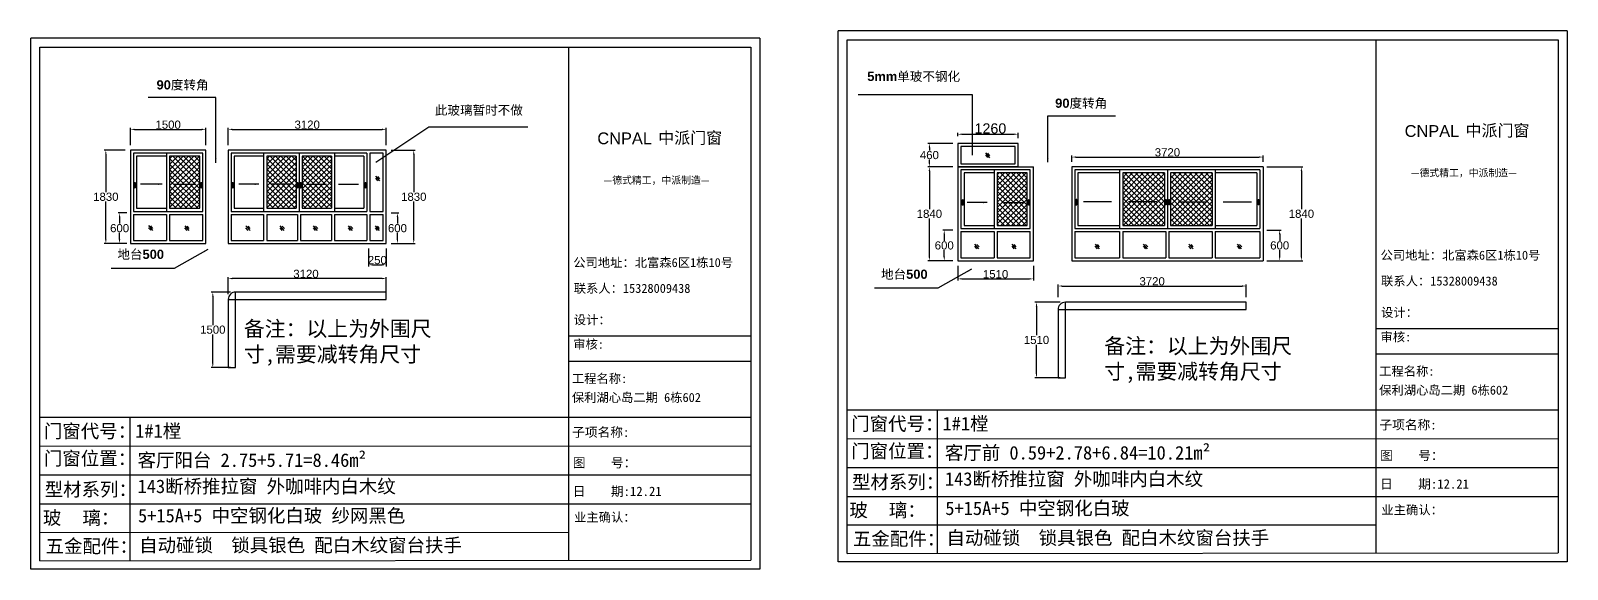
# Model space of a CAD drawing. Header units: inches. Extents: x -138455 to 599497, y -747149 to 13167.
# Drawn here: x 185645 to 215784, y -625664 to -615115 of the extents above; entities that cross this region are included whole.
import ezdxf

# ---------------------------------------------------------------- set-up
doc = ezdxf.new("R2010")
doc.units = ezdxf.units.IN
doc.header["$MEASUREMENT"] = 0
doc.header["$PDMODE"] = 35
doc.header["$PDSIZE"] = -3
doc.layers.add('0 @ 1', color=7, linetype='Continuous')
doc.styles.add('Annotative', font='arialbd.ttf')
doc.styles.add('MtXpl_', font='')
doc.styles.get("Standard").update_dxf_attribs({"font": 'arial.ttf'})
doc.styles.get('MtXpl_').set_extended_font_data('SimSun')
doc.dimstyles.get("Standard").update_dxf_attribs({"dimtxt": 80, "dimasz": 70, "dimexe": 40, "dimexo": 80, "dimgap": 0, "dimtad": 1, "dimtih": 1, "dimtoh": 1, "dimdec": 0, "dimzin": 0, "dimdsep": 46, "dimtxsty": 'Standard', "dimcen": 0.09, "dimadec": 0, "dimazin": 0, "dimtfac": 1, "dimtdec": 0, "dimtofl": 0, "dimtmove": 0, "dimatfit": 3, "dimfxl": 0, "dimtolj": 1, "dimtzin": 0, "dimarcsym": 0})

# ---------------------------------------------------------------- blocks, each defined once
blk = doc.blocks.new('*D2533')
at = {"color": 0, "lineweight": -2, "transparency": 16777216}
for p, q in [((187600, -617353), (187600, -617016)), ((187680, -617046), (189000, -617046)), ((189080, -617353), (189080, -617016))]:
    blk.add_line(p, q, dxfattribs=at)
at = {"color": 0, "transparency": 16777216}
for points in [[(187680, -617033), (187680, -617060), (187600, -617046)], [(189000, -617033), (189000, -617060), (189080, -617046)]]:
    blk.add_solid(points, dxfattribs=at)
at = {"layer": 'Defpoints', "color": 0, "transparency": 16777216}
for p in [(189080, -617046), (187600, -617453), (189080, -617453)]:
    blk.add_point(p, dxfattribs=at)
at = {"color": 0, "transparency": 16777216, "insert": (188340, -616955), "char_height": 160, "attachment_point": 5}
blk.add_mtext('\\A1;1500', dxfattribs=at)
blk = doc.blocks.new('*D2534')
at = {"color": 0, "lineweight": -2, "transparency": 16777216}
for p, q in [((187500, -617453), (187088, -617453)), ((187118, -617533), (187118, -618277)), ((187118, -619203), (187118, -618460)), ((187500, -619283), (187088, -619283))]:
    blk.add_line(p, q, dxfattribs=at)
at = {"color": 0, "transparency": 16777216}
for points in [[(187105, -617533), (187132, -617533), (187118, -617453)], [(187105, -619203), (187132, -619203), (187118, -619283)]]:
    blk.add_solid(points, dxfattribs=at)
at = {"layer": 'Defpoints', "color": 0, "transparency": 16777216}
for p in [(187600, -617453), (187118, -619283), (187600, -619283)]:
    blk.add_point(p, dxfattribs=at)
at = {"color": 0, "transparency": 16777216, "insert": (187118, -618368), "char_height": 160, "attachment_point": 5}
blk.add_mtext('\\A1;1830', dxfattribs=at)
blk = doc.blocks.new('123as')
at = {"color": 0}
for p, q in [((90189, 51387), (90252, 51462)), ((90194, 51330), (90312, 51470)), ((90251, 51335), (90314, 51410))]:
    blk.add_line(p, q, dxfattribs=at)
blk = doc.blocks.new('*D2535')
at = {"color": 0, "lineweight": -2, "transparency": 16777216}
for p, q in [((189518, -617353), (189518, -617016)), ((189598, -617046), (192538, -617046)), ((192618, -617353), (192618, -617016))]:
    blk.add_line(p, q, dxfattribs=at)
at = {"color": 0, "transparency": 16777216}
for points in [[(189598, -617033), (189598, -617060), (189518, -617046)], [(192538, -617033), (192538, -617060), (192618, -617046)]]:
    blk.add_solid(points, dxfattribs=at)
at = {"layer": 'Defpoints', "color": 0, "transparency": 16777216}
for p in [(192618, -617046), (189518, -617453), (192618, -617453)]:
    blk.add_point(p, dxfattribs=at)
at = {"color": 0, "transparency": 16777216, "insert": (191068, -616955), "char_height": 160, "attachment_point": 5}
blk.add_mtext('\\A1;3120', dxfattribs=at)
blk = doc.blocks.new('*D2536')
at = {"color": 0, "lineweight": -2, "transparency": 16777216}
for p, q in [((192718, -617453), (193188, -617453)), ((193158, -617533), (193158, -618277)), ((193158, -619203), (193158, -618460)), ((192718, -619283), (193188, -619283))]:
    blk.add_line(p, q, dxfattribs=at)
at = {"color": 0, "transparency": 16777216}
for points in [[(193145, -617533), (193171, -617533), (193158, -617453)], [(193145, -619203), (193171, -619203), (193158, -619283)]]:
    blk.add_solid(points, dxfattribs=at)
at = {"layer": 'Defpoints', "color": 0, "transparency": 16777216}
for p in [(192618, -617453), (192618, -619283), (193158, -619283)]:
    blk.add_point(p, dxfattribs=at)
at = {"color": 0, "transparency": 16777216, "insert": (193158, -618368), "char_height": 160, "attachment_point": 5}
blk.add_mtext('\\A1;1830', dxfattribs=at)
blk = doc.blocks.new('*D2537')
at = {"color": 0, "lineweight": -2, "transparency": 16777216}
for p, q in [((192268, -619383), (192268, -619730)), ((192618, -619383), (192618, -619730)), ((192348, -619700), (192538, -619700))]:
    blk.add_line(p, q, dxfattribs=at)
at = {"color": 0, "transparency": 16777216}
for points in [[(192348, -619686), (192348, -619713), (192268, -619700)], [(192538, -619686), (192538, -619713), (192618, -619700)]]:
    blk.add_solid(points, dxfattribs=at)
at = {"layer": 'Defpoints', "color": 0, "transparency": 16777216}
for p in [(192268, -619283), (192618, -619283), (192618, -619700)]:
    blk.add_point(p, dxfattribs=at)
at = {"color": 0, "transparency": 16777216, "insert": (192443, -619608), "char_height": 160, "attachment_point": 5}
blk.add_mtext('\\A1;250', dxfattribs=at)
blk = doc.blocks.new('*D2538')
at = {"color": 0, "lineweight": -2, "transparency": 16777216}
for p, q in [((192718, -618683), (192868, -618683)), ((192838, -618763), (192838, -618892)), ((192718, -619283), (192868, -619283)), ((192838, -619203), (192838, -619075))]:
    blk.add_line(p, q, dxfattribs=at)
at = {"color": 0, "transparency": 16777216}
for points in [[(192824, -618763), (192851, -618763), (192838, -618683)], [(192824, -619203), (192851, -619203), (192838, -619283)]]:
    blk.add_solid(points, dxfattribs=at)
at = {"layer": 'Defpoints', "color": 0, "transparency": 16777216}
for p in [(192618, -618683), (192618, -619283), (192838, -619283)]:
    blk.add_point(p, dxfattribs=at)
at = {"color": 0, "transparency": 16777216, "insert": (192838, -618983), "char_height": 160, "attachment_point": 5}
blk.add_mtext('\\A1;600', dxfattribs=at)
blk = doc.blocks.new('*D2539')
at = {"color": 0, "lineweight": -2, "transparency": 16777216}
for p, q in [((187529, -618683), (187358, -618683)), ((187388, -618763), (187388, -618892)), ((187529, -619283), (187358, -619283)), ((187388, -619203), (187388, -619075))]:
    blk.add_line(p, q, dxfattribs=at)
at = {"color": 0, "transparency": 16777216}
for points in [[(187375, -618763), (187401, -618763), (187388, -618683)], [(187375, -619203), (187401, -619203), (187388, -619283)]]:
    blk.add_solid(points, dxfattribs=at)
at = {"layer": 'Defpoints', "color": 0, "transparency": 16777216}
for p in [(187629, -618683), (187388, -619283), (187629, -619283)]:
    blk.add_point(p, dxfattribs=at)
at = {"color": 0, "transparency": 16777216, "insert": (187388, -618983), "char_height": 160, "attachment_point": 5}
blk.add_mtext('\\A1;600', dxfattribs=at)
blk = doc.blocks.new('*D2540')
at = {"color": 0, "lineweight": -2, "transparency": 16777216}
for p, q in [((203731, -617781), (203242, -617781)), ((203272, -617861), (203272, -618609)), ((203272, -619541), (203272, -618792)), ((203731, -619621), (203242, -619621))]:
    blk.add_line(p, q, dxfattribs=at)
at = {"color": 0, "transparency": 16777216}
for points in [[(203258, -617861), (203285, -617861), (203272, -617781)], [(203258, -619541), (203285, -619541), (203272, -619621)]]:
    blk.add_solid(points, dxfattribs=at)
at = {"layer": 'Defpoints', "color": 0, "transparency": 16777216}
for p in [(203831, -617781), (203272, -619621), (203831, -619621)]:
    blk.add_point(p, dxfattribs=at)
at = {"color": 0, "transparency": 16777216, "insert": (203272, -618701), "char_height": 160, "attachment_point": 5}
blk.add_mtext('\\A1;1840', dxfattribs=at)
blk = doc.blocks.new('*D2541')
at = {"color": 0, "lineweight": -2, "transparency": 16777216}
for p, q in [((203731, -619021), (203533, -619021)), ((203563, -619101), (203563, -619229)), ((203731, -619621), (203533, -619621)), ((203563, -619541), (203563, -619412))]:
    blk.add_line(p, q, dxfattribs=at)
at = {"color": 0, "transparency": 16777216}
for points in [[(203550, -619101), (203577, -619101), (203563, -619021)], [(203550, -619541), (203577, -619541), (203563, -619621)]]:
    blk.add_solid(points, dxfattribs=at)
at = {"layer": 'Defpoints', "color": 0, "transparency": 16777216}
for p in [(203831, -619021), (203563, -619621), (203831, -619621)]:
    blk.add_point(p, dxfattribs=at)
at = {"color": 0, "transparency": 16777216, "insert": (203563, -619321), "char_height": 160, "attachment_point": 5}
blk.add_mtext('\\A1;600', dxfattribs=at)
blk = doc.blocks.new('*D2542')
at = {"color": 0, "lineweight": -2, "transparency": 16777216}
for p, q in [((203831, -617179), (203831, -617112)), ((203911, -617142), (204931, -617142)), ((205011, -617221), (205011, -617112))]:
    blk.add_line(p, q, dxfattribs=at)
at = {"color": 0, "transparency": 16777216}
for points in [[(203911, -617129), (203911, -617155), (203831, -617142)], [(204931, -617129), (204931, -617155), (205011, -617142)]]:
    blk.add_solid(points, dxfattribs=at)
at = {"layer": 'Defpoints', "color": 0, "transparency": 16777216}
for p in [(205011, -617142), (203831, -617279), (205011, -617321)]:
    blk.add_point(p, dxfattribs=at)
at = {"color": 0, "transparency": 16777216, "insert": (204469, -617030), "char_height": 160, "attachment_point": 5}
blk.add_mtext('\\A1;{\\H1.25x;1260}', dxfattribs=at)
blk = doc.blocks.new('*D2543')
at = {"color": 0, "lineweight": -2, "transparency": 16777216}
for p, q in [((203731, -617321), (203242, -617321)), ((203272, -617401), (203272, -617459)), ((203731, -617781), (203242, -617781)), ((203272, -617701), (203272, -617642))]:
    blk.add_line(p, q, dxfattribs=at)
at = {"color": 0, "transparency": 16777216}
for points in [[(203258, -617401), (203285, -617401), (203272, -617321)], [(203258, -617701), (203285, -617701), (203272, -617781)]]:
    blk.add_solid(points, dxfattribs=at)
at = {"layer": 'Defpoints', "color": 0, "transparency": 16777216}
for p in [(203831, -617321), (203272, -617781), (203831, -617781)]:
    blk.add_point(p, dxfattribs=at)
at = {"color": 0, "transparency": 16777216, "insert": (203272, -617551), "char_height": 160, "attachment_point": 5}
blk.add_mtext('\\A1;460', dxfattribs=at)
blk = doc.blocks.new('*D2556')
at = {"color": 0, "lineweight": -2, "transparency": 16777216}
for p, q in [((189519, -620278), (189519, -619940)), ((192619, -620278), (192619, -619940)), ((192539, -619970), (189599, -619970))]:
    blk.add_line(p, q, dxfattribs=at)
at = {"color": 0, "transparency": 16777216}
for points in [[(189599, -619956), (189599, -619983), (189519, -619970)], [(192539, -619956), (192539, -619983), (192619, -619970)]]:
    blk.add_solid(points, dxfattribs=at)
at = {"layer": 'Defpoints', "color": 0, "transparency": 16777216}
for p in [(189519, -619970), (189519, -620378), (192619, -620378)]:
    blk.add_point(p, dxfattribs=at)
at = {"color": 0, "transparency": 16777216, "insert": (191044, -619878), "char_height": 160, "attachment_point": 5}
blk.add_mtext('\\A1;3120', dxfattribs=at)
blk = doc.blocks.new('*D2557')
at = {"color": 0, "lineweight": -2, "transparency": 16777216}
for p, q in [((189562, -620235), (189186, -620235)), ((189216, -620315), (189216, -620880)), ((189216, -621635), (189216, -621063)), ((189562, -621715), (189186, -621715))]:
    blk.add_line(p, q, dxfattribs=at)
at = {"color": 0, "transparency": 16777216}
for points in [[(189203, -620315), (189229, -620315), (189216, -620235)], [(189203, -621635), (189229, -621635), (189216, -621715)]]:
    blk.add_solid(points, dxfattribs=at)
at = {"layer": 'Defpoints', "color": 0, "transparency": 16777216}
for p in [(189216, -620235), (189662, -620235), (189662, -621715)]:
    blk.add_point(p, dxfattribs=at)
at = {"color": 0, "transparency": 16777216, "insert": (189216, -620971), "char_height": 160, "attachment_point": 5}
blk.add_mtext('\\A1;1500', dxfattribs=at)
blk = doc.blocks.new('*D2558')
at = {"color": 0, "lineweight": -2, "transparency": 16777216}
for p, q in [((205796, -620333), (205796, -620086)), ((205876, -620116), (209406, -620116)), ((209486, -620333), (209486, -620086))]:
    blk.add_line(p, q, dxfattribs=at)
at = {"color": 0, "transparency": 16777216}
for points in [[(205876, -620103), (205876, -620129), (205796, -620116)], [(209406, -620103), (209406, -620129), (209486, -620116)]]:
    blk.add_solid(points, dxfattribs=at)
at = {"layer": 'Defpoints', "color": 0, "transparency": 16777216}
for p in [(209486, -620116), (205796, -620433), (209486, -620433)]:
    blk.add_point(p, dxfattribs=at)
at = {"color": 0, "transparency": 16777216, "insert": (207641, -620024), "char_height": 160, "attachment_point": 5}
blk.add_mtext('\\A1;3720', dxfattribs=at)
blk = doc.blocks.new('*D2559')
at = {"color": 0, "lineweight": -2, "transparency": 16777216}
for p, q in [((205839, -620433), (205343, -620433)), ((205373, -620513), (205373, -621081)), ((205373, -621833), (205373, -621265)), ((205839, -621913), (205343, -621913))]:
    blk.add_line(p, q, dxfattribs=at)
at = {"color": 0, "transparency": 16777216}
for points in [[(205359, -620513), (205386, -620513), (205373, -620433)], [(205359, -621833), (205386, -621833), (205373, -621913)]]:
    blk.add_solid(points, dxfattribs=at)
at = {"layer": 'Defpoints', "color": 0, "transparency": 16777216}
for p in [(205939, -620433), (205373, -621913), (205939, -621913)]:
    blk.add_point(p, dxfattribs=at)
at = {"color": 0, "transparency": 16777216, "insert": (205373, -621173), "char_height": 160, "attachment_point": 5}
blk.add_mtext('\\A1;1510', dxfattribs=at)
blk = doc.blocks.new('*D2572')
at = {"color": 0, "lineweight": -2, "transparency": 16777216}
for p, q in [((203831, -619721), (203831, -620006)), ((205311, -619721), (205311, -620006)), ((203911, -619976), (205231, -619976))]:
    blk.add_line(p, q, dxfattribs=at)
at = {"color": 0, "transparency": 16777216}
for points in [[(203911, -619962), (203911, -619989), (203831, -619976)], [(205231, -619962), (205231, -619989), (205311, -619976)]]:
    blk.add_solid(points, dxfattribs=at)
at = {"layer": 'Defpoints', "color": 0, "transparency": 16777216}
for p in [(203831, -619621), (205311, -619621), (205311, -619976)]:
    blk.add_point(p, dxfattribs=at)
at = {"color": 0, "transparency": 16777216, "insert": (204571, -619884), "char_height": 160, "attachment_point": 5}
blk.add_mtext('\\A1;1510', dxfattribs=at)
blk = doc.blocks.new('*D2694')
at = {"color": 0, "lineweight": -2, "transparency": 16777216}
for p, q in [((209889, -619021), (210173, -619021)), ((210143, -619101), (210143, -619229)), ((209889, -619621), (210173, -619621)), ((210143, -619541), (210143, -619412))]:
    blk.add_line(p, q, dxfattribs=at)
at = {"color": 0, "transparency": 16777216}
for points in [[(210129, -619101), (210156, -619101), (210143, -619021)], [(210129, -619541), (210156, -619541), (210143, -619621)]]:
    blk.add_solid(points, dxfattribs=at)
at = {"layer": 'Defpoints', "color": 0, "transparency": 16777216}
for p in [(209789, -619021), (209789, -619621), (210143, -619621)]:
    blk.add_point(p, dxfattribs=at)
at = {"color": 0, "transparency": 16777216, "insert": (210143, -619321), "char_height": 160, "attachment_point": 5}
blk.add_mtext('\\A1;600', dxfattribs=at)
blk = doc.blocks.new('*D2695')
at = {"color": 0, "lineweight": -2, "transparency": 16777216}
for p, q in [((209889, -617781), (210599, -617781)), ((210569, -617861), (210569, -618609)), ((210569, -619541), (210569, -618792)), ((209889, -619621), (210599, -619621))]:
    blk.add_line(p, q, dxfattribs=at)
at = {"color": 0, "transparency": 16777216}
for points in [[(210556, -617861), (210582, -617861), (210569, -617781)], [(210556, -619541), (210582, -619541), (210569, -619621)]]:
    blk.add_solid(points, dxfattribs=at)
at = {"layer": 'Defpoints', "color": 0, "transparency": 16777216}
for p in [(209789, -617781), (209789, -619621), (210569, -619621)]:
    blk.add_point(p, dxfattribs=at)
at = {"color": 0, "transparency": 16777216, "insert": (210569, -618701), "char_height": 160, "attachment_point": 5}
blk.add_mtext('\\A1;1840', dxfattribs=at)
blk = doc.blocks.new('*D2696')
at = {"color": 0, "lineweight": -2, "transparency": 16777216}
for p, q in [((206066, -617681), (206066, -617559)), ((206146, -617589), (209736, -617589)), ((209816, -617681), (209816, -617559))]:
    blk.add_line(p, q, dxfattribs=at)
at = {"color": 0, "transparency": 16777216}
for points in [[(206146, -617576), (206146, -617602), (206066, -617589)], [(209736, -617576), (209736, -617602), (209816, -617589)]]:
    blk.add_solid(points, dxfattribs=at)
at = {"layer": 'Defpoints', "color": 0, "transparency": 16777216}
for p in [(206066, -617781), (209816, -617589), (209816, -617781)]:
    blk.add_point(p, dxfattribs=at)
at = {"color": 0, "transparency": 16777216, "insert": (207941, -617497), "char_height": 160, "attachment_point": 5}
blk.add_mtext('\\A1;3720', dxfattribs=at)

msp = doc.modelspace()

# ---------------------------------------------------------------- hatches: boundary and pattern name
h = msp.add_hatch()
h.set_pattern_fill('ANSI37', color=256, scale=600)
h.paths.add_polyline_path([(188960.1, -617573.3), (188370.1, -617573.3), (188370.1, -618593.3), (188960.1, -618593.3)])
h = msp.add_hatch()
h.set_pattern_fill('ANSI37', color=256, scale=600)
h.paths.add_polyline_path([(190273.5, -617573.3), (190273.5, -618593.3), (190848.5, -618593.3), (190848.5, -617573.3)])
h.paths.add_polyline_path([(190968.5, -617573.3), (190968.5, -618593.3), (191543.5, -618593.3), (191543.5, -617573.3)])
h = msp.add_hatch()
h.set_pattern_fill('ANSI37', color=256, scale=600)
h.paths.add_polyline_path([(205191.5, -617900.6), (204601.5, -617900.6), (204601.5, -618930.6), (205191.5, -618930.6)])
h = msp.add_hatch()
h.set_pattern_fill('ANSI37', color=256, scale=600)
h.set_pattern_definition([(45, (-93624.04, 1447.94), (-53.0330086, 53.0330086), []), (135, (-93624.04, 1447.94), (-53.0330086, -53.0330086), [])])
h.paths.add_polyline_path([(207881.2, -617900.6), (207063.7, -617900.6), (207063.7, -618930.6), (207881.2, -618930.6)])
h.paths.add_polyline_path([(208001.2, -618930.6), (208818.7, -618930.6), (208818.7, -617900.6), (208001.2, -617900.6)])

# ---------------------------------------------------------------- linework, layer by layer
for p, q in [((215783.9, -615114.6), (201480.2, -615114.6)), ((201480.2, -625520.4), (201480.2, -615114.6)), ((215783.9, -615114.6), (215783.9, -625520.4)), ((199948.7, -615258.6), (185644.9, -615258.6)), ((185644.9, -625664.3), (185644.9, -615258.6)), ((185821.8, -615434.9), (199772.4, -615434.9)), ((185821.8, -625497.5), (185821.8, -615434.9)), ((196194.4, -615434.9), (196194.4, -625488.2)), ((199772.4, -615434.9), (199772.4, -625487.6)), ((199948.7, -615258.6), (199948.7, -625664.3)), ((201657, -615290.9), (215607.7, -615290.9)), ((201657, -625353.6), (201657, -615290.9)), ((212029.7, -615290.9), (212029.7, -625344.3)), ((215607.7, -615290.9), (215607.7, -625343.7)), ((189080.1, -617453.3), (187600.1, -617453.3)), ((187600.1, -617453.3), (187600.1, -619283.3)), ((189020.1, -617513.3), (187660.1, -617513.3)), ((187660.1, -617513.3), (187660.1, -618653.3)), ((188310.1, -617513.3), (188310.1, -618653.3)), ((189020.1, -618653.3), (189020.1, -617513.3)), ((189080.1, -619283.3), (189080.1, -617453.3)), ((192618.5, -617453.3), (189518.5, -617453.3)), ((189518.5, -617453.3), (189518.5, -619283.3)), ((189578.5, -617513.3), (189578.5, -618653.3)), ((192238.5, -617513.3), (189578.5, -617513.3)), ((190213.5, -617513.3), (190213.5, -618653.3)), ((190908.5, -617513.3), (190908.5, -618653.3)), ((191603.5, -617513.3), (191603.5, -618653.3)), ((192238.5, -617513.3), (192238.5, -618653.3)), ((192558.5, -617513.3), (192298.5, -617513.3)), ((192298.5, -617513.3), (192298.5, -618653.3)), ((192558.5, -618653.3), (192558.5, -617513.3)), ((192618.5, -619283.3), (192618.5, -617453.3)), ((187720.1, -617573.3), (187720.1, -618593.3)), ((188310.1, -617573.3), (187720.1, -617573.3)), ((188370.1, -617573.3), (188370.1, -618593.3)), ((188960.1, -617573.3), (188370.1, -617573.3)), ((188960.1, -618593.3), (188960.1, -617573.3)), ((189638.5, -617573.3), (189638.5, -618593.3)), ((190213.5, -617573.3), (189638.5, -617573.3)), ((190273.5, -617573.3), (190273.5, -618593.3)), ((190848.5, -617573.3), (190273.5, -617573.3)), ((190848.5, -617573.3), (190848.5, -618593.3)), ((190968.5, -617573.3), (190968.5, -618593.3)), ((191543.5, -617573.3), (190968.5, -617573.3)), ((191543.5, -617573.3), (191543.5, -618593.3)), ((192178.5, -617573.3), (191603.5, -617573.3)), ((192178.5, -617573.3), (192178.5, -618593.3)), ((205011.5, -617780.6), (203831.5, -617780.6)), ((203831.5, -617780.6), (203831.5, -619620.6)), ((203891.5, -617840.6), (203891.5, -618990.6)), ((204601.5, -617840.6), (203891.5, -617840.6)), ((204541.5, -617840.6), (204541.5, -618990.6)), ((205251.5, -617840.6), (204601.5, -617840.6)), ((205011.5, -617780.6), (205311.5, -617780.6)), ((205251.5, -618990.6), (205251.5, -617840.6)), ((205311.5, -619620.6), (205311.5, -617780.6)), ((209816.2, -617780.6), (206066.2, -617780.6)), ((206066.2, -617780.6), (206066.2, -619620.6)), ((209756.2, -617840.6), (206126.2, -617840.6)), ((206126.2, -617840.6), (206126.2, -618990.6)), ((207003.7, -617840.6), (207003.7, -618990.6)), ((207941.2, -617840.6), (207941.2, -618990.6)), ((208878.7, -617840.6), (208878.7, -618990.6)), ((209756.2, -617840.6), (209756.2, -618990.6)), ((209816.2, -617780.6), (209816.2, -619620.6)), ((203951.5, -617900.6), (203951.5, -618930.6)), ((204541.5, -617900.6), (203951.5, -617900.6)), ((204601.5, -617900.6), (204601.5, -618930.6)), ((205191.5, -617900.6), (204601.5, -617900.6)), ((205191.5, -618930.6), (205191.5, -617900.6)), ((207003.7, -617900.6), (206186.2, -617900.6)), ((206186.2, -617900.6), (206186.2, -618930.6)), ((207881.2, -617900.6), (207063.7, -617900.6)), ((207063.7, -617900.6), (207063.7, -618930.6)), ((207881.2, -617900.6), (207881.2, -618930.6)), ((208818.7, -617900.6), (208001.2, -617900.6)), ((208001.2, -617900.6), (208001.2, -618930.6)), ((208818.7, -617900.6), (208818.7, -618930.6)), ((209696.2, -617900.6), (208878.7, -617900.6)), ((209696.2, -617900.6), (209696.2, -618930.6)), ((187660.1, -618653.3), (189020.1, -618653.3)), ((187660.1, -618713.3), (188310.1, -618713.3)), ((187660.1, -618713.3), (187660.1, -619223.3)), ((187720.1, -618593.3), (188310.1, -618593.3)), ((188310.1, -618713.3), (188310.1, -619223.3)), ((188370.1, -618593.3), (188960.1, -618593.3)), ((188370.1, -618713.3), (188370.1, -619223.3)), ((188370.1, -618713.3), (189020.1, -618713.3)), ((189020.1, -619223.3), (189020.1, -618713.3)), ((189578.5, -618653.3), (192238.5, -618653.3)), ((189578.5, -618713.3), (190213.5, -618713.3)), ((189578.5, -618713.3), (189578.5, -619223.3)), ((189638.5, -618593.3), (190213.5, -618593.3)), ((190213.5, -618713.3), (190213.5, -619223.3)), ((190273.5, -618593.3), (190848.5, -618593.3)), ((190273.5, -618713.3), (190273.5, -619223.3)), ((190273.5, -618713.3), (190878.5, -618713.3)), ((190878.5, -618713.3), (190878.5, -619223.3)), ((190938.5, -618713.3), (190938.5, -619223.3)), ((190938.5, -618713.3), (191543.5, -618713.3)), ((190968.5, -618593.3), (191543.5, -618593.3)), ((191543.5, -618713.3), (191543.5, -619223.3)), ((191603.5, -618593.3), (192178.5, -618593.3)), ((191603.5, -618713.3), (191603.5, -619223.3)), ((191603.5, -618713.3), (192238.5, -618713.3)), ((192238.5, -618713.3), (192238.5, -619223.3)), ((192298.5, -618653.3), (192558.5, -618653.3)), ((192298.5, -618713.3), (192298.5, -619223.3)), ((192298.5, -618713.3), (192558.5, -618713.3)), ((192558.5, -619223.3), (192558.5, -618713.3)), ((203891.5, -618990.6), (204601.5, -618990.6)), ((203891.5, -619050.6), (203891.5, -619560.6)), ((203891.5, -619050.6), (204541.5, -619050.6)), ((203951.5, -618930.6), (204541.5, -618930.6)), ((204541.5, -619050.6), (204541.5, -619560.6)), ((204601.5, -618930.6), (205191.5, -618930.6)), ((204601.5, -618990.6), (205251.5, -618990.6)), ((204601.5, -619050.6), (204601.5, -619560.6)), ((204601.5, -619050.6), (205251.5, -619050.6)), ((205251.5, -619560.6), (205251.5, -619050.6)), ((206126.2, -618990.6), (207003.7, -618990.6)), ((206126.2, -619050.6), (206126.2, -619560.6)), ((206126.2, -619050.6), (207003.7, -619050.6)), ((206186.2, -618930.6), (207003.7, -618930.6)), ((207003.7, -618990.6), (208878.7, -618990.6)), ((207003.7, -619050.6), (207003.7, -619560.6)), ((207063.7, -618930.6), (207881.2, -618930.6)), ((207063.7, -619050.6), (207063.7, -619560.6)), ((207063.7, -619050.6), (207911.2, -619050.6)), ((207911.2, -619050.6), (207911.2, -619560.6)), ((207971.2, -619050.6), (208818.7, -619050.6)), ((207971.2, -619050.6), (207971.2, -619560.6)), ((208001.2, -618930.6), (208818.7, -618930.6)), ((208818.7, -619050.6), (208818.7, -619560.6)), ((208878.7, -618930.6), (209696.2, -618930.6)), ((208878.7, -618990.6), (209756.2, -618990.6)), ((208878.7, -619050.6), (209756.2, -619050.6)), ((208878.7, -619050.6), (208878.7, -619560.6)), ((209756.2, -619050.6), (209756.2, -619560.6)), ((187600.1, -619283.3), (189080.1, -619283.3)), ((187660.1, -619223.3), (188310.1, -619223.3)), ((188370.1, -619223.3), (189020.1, -619223.3)), ((189518.5, -619283.3), (192618.5, -619283.3)), ((189578.5, -619223.3), (190213.5, -619223.3)), ((190273.5, -619223.3), (190878.5, -619223.3)), ((190938.5, -619223.3), (191543.5, -619223.3)), ((191603.5, -619223.3), (192238.5, -619223.3)), ((192298.5, -619223.3), (192558.5, -619223.3)), ((203831.5, -619620.6), (205311.5, -619620.6)), ((203891.5, -619560.6), (204541.5, -619560.6)), ((204601.5, -619560.6), (205251.5, -619560.6)), ((206066.2, -619620.6), (209816.2, -619620.6)), ((206126.2, -619560.6), (207003.7, -619560.6)), ((207063.7, -619560.6), (207911.2, -619560.6)), ((207971.2, -619560.6), (208818.7, -619560.6)), ((208878.7, -619560.6), (209756.2, -619560.6)), ((196194.4, -621091.7), (199772.4, -621091.7)), ((212029.7, -620947.8), (215607.7, -620947.8)), ((212029.7, -621443.3), (215607.7, -621443.3)), ((196194.4, -621587.2), (199772.4, -621587.2)), ((201655.2, -622542.8), (215607.7, -622542.8)), ((203423.6, -622542.8), (203424.4, -625352.3)), ((185820, -622686.7), (199772.4, -622686.7)), ((187588.3, -622686.7), (187589.1, -625496.2)), ((185820.3, -623251.2), (199772.4, -623247.4)), ((201655.6, -623107.3), (215607.7, -623103.5)), ((185820.7, -623816), (199772.4, -623812.1)), ((201656, -623672), (215607.7, -623668.2)), ((185821.1, -624381), (199772.4, -624381)), ((201656.3, -624237.1), (215607.7, -624237.1)), ((185821.4, -624941.5), (196194.4, -624936.4)), ((201656.7, -624797.5), (212029.7, -624792.5)), ((201657, -625353.6), (215607.7, -625343.7)), ((199948.7, -625664.3), (185644.9, -625664.3)), ((185821.8, -625497.5), (199772.4, -625487.6)), ((215783.9, -625520.4), (201480.2, -625520.4))]:
    msp.add_line(p, q)
for points in [[(203831.5, -617780.6), (205011.5, -617780.6), (205011.5, -617320.6), (203831.5, -617320.6)], [(203891.5, -617720.6), (204951.5, -617720.6), (204951.5, -617380.6), (203891.5, -617380.6)]]:
    msp.add_lwpolyline(points, close=True)
at = {"color": 0}
for points in [[(187685.8, -618195.4), (187685.8, -618195.4, -0.4142136), (187677.1, -618186.7), (187677.1, -618094.4, -0.4142136), (187685.8, -618085.6), (187685.8, -618085.6, -0.4142136), (187694.5, -618094.4), (187694.5, -618186.7, -0.4142136)], [(187685.8, -618177.9), (187685.8, -618177.9, -0.4142136), (187681.4, -618173.6), (187681.4, -618107.5, -0.4142136), (187685.8, -618103.1), (187685.8, -618103.1, -0.4142136), (187690.2, -618107.5), (187690.2, -618173.6, -0.4142136)], [(188990.7, -618195.4), (188990.7, -618195.4, -0.4142136), (188981.9, -618186.7), (188981.9, -618094.4, -0.4142136), (188990.7, -618085.6), (188990.7, -618085.6, -0.4142136), (188999.4, -618094.4), (188999.4, -618186.7, -0.4142136)], [(188990.7, -618177.9), (188990.7, -618177.9, -0.4142136), (188986.3, -618173.6), (188986.3, -618107.5, -0.4142136), (188990.7, -618103.1), (188990.7, -618103.1, -0.4142136), (188995, -618107.5), (188995, -618173.6, -0.4142136)], [(189606, -618195.4), (189606, -618195.4, -0.4142136), (189597.3, -618186.7), (189597.3, -618094.4, -0.4142136), (189606, -618085.6), (189606, -618085.6, -0.4142136), (189614.7, -618094.4), (189614.7, -618186.7, -0.4142136)], [(189606, -618177.9), (189606, -618177.9, -0.4142136), (189601.6, -618173.6), (189601.6, -618107.5, -0.4142136), (189606, -618103.1), (189606, -618103.1, -0.4142136), (189610.4, -618107.5), (189610.4, -618173.6, -0.4142136)], [(190876.1, -618195.4), (190876.1, -618195.4, -0.4142136), (190867.4, -618186.7), (190867.4, -618094.4, -0.4142136), (190876.1, -618085.6), (190876.1, -618085.6, -0.4142136), (190884.9, -618094.4), (190884.9, -618186.7, -0.4142136)], [(190876.1, -618177.9), (190876.1, -618177.9, -0.4142136), (190871.8, -618173.6), (190871.8, -618107.5, -0.4142136), (190876.1, -618103.1), (190876.1, -618103.1, -0.4142136), (190880.5, -618107.5), (190880.5, -618173.6, -0.4142136)], [(190940, -618196.7), (190940, -618196.7, -0.4142136), (190931.2, -618187.9), (190931.2, -618095.6, -0.4142136), (190940, -618086.9), (190940, -618086.9, -0.4142136), (190948.7, -618095.6), (190948.7, -618187.9, -0.4142136)], [(190940, -618179.2), (190940, -618179.2, -0.4142136), (190935.6, -618174.8), (190935.6, -618108.7, -0.4142136), (190940, -618104.4), (190940, -618104.4, -0.4142136), (190944.3, -618108.7), (190944.3, -618174.8, -0.4142136)], [(192211.5, -618195.4), (192211.5, -618195.4, -0.4142136), (192202.7, -618186.7), (192202.7, -618094.4, -0.4142136), (192211.5, -618085.6), (192211.5, -618085.6, -0.4142136), (192220.2, -618094.4), (192220.2, -618186.7, -0.4142136)], [(192211.5, -618177.9), (192211.5, -618177.9, -0.4142136), (192207.1, -618173.6), (192207.1, -618107.5, -0.4142136), (192211.5, -618103.1), (192211.5, -618103.1, -0.4142136), (192215.8, -618107.5), (192215.8, -618173.6, -0.4142136)], [(203925.5, -618533.1), (203925.5, -618533.1, -0.4142136), (203916.8, -618524.4), (203916.8, -618432.1, -0.4142136), (203925.5, -618423.3), (203925.5, -618423.3, -0.4142136), (203934.2, -618432.1), (203934.2, -618524.4, -0.4142136)], [(203925.5, -618515.6), (203925.5, -618515.6, -0.4142136), (203921.1, -618511.2), (203921.1, -618445.2, -0.4142136), (203925.5, -618440.8), (203925.5, -618440.8, -0.4142136), (203929.9, -618445.2), (203929.9, -618511.2, -0.4142136)], [(205222, -618533.1), (205222, -618533.1, -0.4142136), (205213.3, -618524.4), (205213.3, -618432.1, -0.4142136), (205222, -618423.3), (205222, -618423.3, -0.4142136), (205230.8, -618432.1), (205230.8, -618524.4, -0.4142136)], [(205222, -618515.6), (205222, -618515.6, -0.4142136), (205217.7, -618511.2), (205217.7, -618445.2, -0.4142136), (205222, -618440.8), (205222, -618440.8, -0.4142136), (205226.4, -618445.2), (205226.4, -618511.2, -0.4142136)], [(206155.4, -618528.2), (206155.4, -618528.2, 0.4142136), (206164.2, -618519.4), (206164.2, -618427.1, 0.4142136), (206155.4, -618418.4), (206155.4, -618418.4, 0.4142136), (206146.7, -618427.1), (206146.7, -618519.4, 0.4142136)], [(206155.4, -618510.7), (206155.4, -618510.7, 0.4142136), (206159.8, -618506.3), (206159.8, -618440.3, 0.4142136), (206155.4, -618435.9), (206155.4, -618435.9, 0.4142136), (206151.1, -618440.3), (206151.1, -618506.3, 0.4142136)], [(207909.7, -618528.2), (207909.7, -618528.2, -0.4142136), (207901, -618519.4), (207901, -618427.1, -0.4142136), (207909.7, -618418.4), (207909.7, -618418.4, -0.4142136), (207918.5, -618427.1), (207918.5, -618519.4, -0.4142136)], [(207909.7, -618510.7), (207909.7, -618510.7, -0.4142136), (207905.4, -618506.3), (207905.4, -618440.3, -0.4142136), (207909.7, -618435.9), (207909.7, -618435.9, -0.4142136), (207914.1, -618440.3), (207914.1, -618506.3, -0.4142136)], [(207974.4, -618528.2), (207974.4, -618528.2, -0.4142136), (207965.7, -618519.4), (207965.7, -618427.1, -0.4142136), (207974.4, -618418.4), (207974.4, -618418.4, -0.4142136), (207983.1, -618427.1), (207983.1, -618519.4, -0.4142136)], [(207974.4, -618510.7), (207974.4, -618510.7, -0.4142136), (207970, -618506.3), (207970, -618440.3, -0.4142136), (207974.4, -618435.9), (207974.4, -618435.9, -0.4142136), (207978.8, -618440.3), (207978.8, -618506.3, -0.4142136)], [(209727, -618528.2), (209727, -618528.2, -0.4142136), (209718.3, -618519.4), (209718.3, -618427.1, -0.4142136), (209727, -618418.4), (209727, -618418.4, -0.4142136), (209735.8, -618427.1), (209735.8, -618519.4, -0.4142136)], [(209727, -618510.7), (209727, -618510.7, -0.4142136), (209722.7, -618506.3), (209722.7, -618440.3, -0.4142136), (209727, -618435.9), (209727, -618435.9, -0.4142136), (209731.4, -618440.3), (209731.4, -618506.3, -0.4142136)]]:
    msp.add_lwpolyline(points, format="xyb", close=True, dxfattribs=at)
for points in [[(189518.8, -620377.5), (189518.8, -621714.5), (189661.8, -621714.5), (189661.8, -620234.5)], [(205796, -620575.9), (209486, -620575.9), (209486, -620432.9), (205939, -620432.9)]]:
    msp.add_lwpolyline(points)
for points in [[(192618.8, -620377.5), (192618.8, -620234.5), (189661.8, -620234.5, 0.4142136), (189518.8, -620377.5), (189518.8, -620377.5)], [(205796, -621912.9), (205939, -621912.9), (205939, -620432.9), (205939, -620432.9, 0.4142136), (205796, -620575.9)]]:
    msp.add_lwpolyline(points, format="xyb", close=True)

# ---------------------------------------------------------------- block references
at = {"xscale": -0.6684526412304121, "yscale": 0.6684526412304121, "zscale": 0.6684526412304121}
for p in [(264747.8, -651913.1), (252782.1, -652367.1), (248328, -653337.7), (249041.3, -653341.3), (250236.5, -653341.3), (250908, -653341.3), (251560.8, -653341.3), (252248, -653341.3), (252775.8, -653341.3), (264534.3, -653700.2), (265263.4, -653700.2), (266897.3, -653700.2), (267843.3, -653700.2), (268733.5, -653700.2), (269687.1, -653700.2)]:
    msp.add_blockref('123as', p, dxfattribs=at)

# ---------------------------------------------------------------- texts
at = {"style": 'MtXpl_'}
for s, height, p in [('中派门窗', 229.91, (213788.1, -617184)), ('中派门窗', 229.91, (197952.8, -617328)), ('—德式精工，中派制造—', 141.486, (212714.6, -617968.5)), ('—德式精工，中派制造—', 141.486, (196879.3, -618112.5)), ('公司地址：北富森6区1栋10号', 176.858, (196286.5, -619744)), ('公司地址：北富森6区1栋10号', 176.858, (212121.7, -619600)), ('联系人：15328009438', 176.858, (212131.4, -620105.6)), ('联系人：15328009438', 176.858, (196296.1, -620249.5)), ('设计：', 176.86, (212131.6, -620721.5)), ('设计：', 176.86, (196296.4, -620865.4)), ('审核:', 176.86, (196285, -621344.9)), ('审核:', 176.86, (212120.3, -621201)), ('工程名称:', 176.86, (212094.5, -621872.3)), ('工程名称:', 176.86, (196259.2, -622016.2)), ('保利湖心岛二期 6栋602', 176.858, (212094.5, -622243.6)), ('保利湖心岛二期 6栋602', 176.858, (196259.2, -622387.5)), ('子项名称:', 182.76, (196264.9, -623070)), ('子项名称:', 182.76, (212100.1, -622926)), ('图    号：', 182.76, (196278, -623669.3)), ('图    号：', 182.76, (212113.3, -623525.4)), ('日    期:12.21', 182.755, (196278.6, -624229.2)), ('日    期:12.21', 182.755, (212113.9, -624085.3)), ('业主确认：', 176.86, (212138.4, -624589.4)), ('业主确认：', 176.86, (196303.1, -624733.3))]:
    msp.add_text(s, height=height, dxfattribs=at).set_placement(p)
for p in [(196759, -617337.4), (212594.3, -617193.5)]:
    msp.add_text('CNPAL', height=229.91).set_placement(p)
at = {"layer": '0 @ 1', "style": 'Annotative'}
for s, p in [('门窗代号：', (201738.3, -622946.4)), ('门窗代号：', (185903, -623090.4)), ('门窗位置：', (201738.3, -623481)), ('门窗位置：', (185903, -623624.9)), ('型材系列：', (201753.6, -624088)), ('型材系列：', (185918.3, -624231.9)), ('玻    璃：', (201702.8, -624638.9)), ('玻    璃：', (185884.3, -624788.6)), ('五金配件：', (185936.7, -625343.9)), ('五金配件：', (201772, -625199.9))]:
    msp.add_text(s, height=265.29, dxfattribs=at).set_placement(p)
for s, width, heights, insert, char_height, attachment_point in [('5mm{\\fSimSun|b1|i0|c134|p2;单玻不钢化}', 2149.158, [0], (203874.8, -615918.3), 180.693, 3), ('90{\\fSimSun|b1|i0|c134|p2;度转角}', 1071.124, [0], (188112.8, -616084.1), 180.693, 1), ('{\\fSimSun|b1|i0|c134|p2;此玻璃暂时不做}', 2854.319, [0], (193572.7, -616580.8), 180.693, 1), ('90{\\fSimSun|b1|i0|c134|p2;度转角}', 1071.124, [0], (206759.7, -616443.4), 180.693, 3), ('{\\fSimSun|b1|i0|c134|p2;地台}500', 1071.124, [0], (187344.7, -619403.7), 180.693, 1), ('{\\fSimSun|b1|i0|c134|p2;地台}500', 1071.124, [0], (202322.9, -619794), 180.693, 1), ('{\\fSimSun|b1|i0|c134|p2;备注：以上为外围尺寸,需要减转角尺寸}', 4252.954, [0], (189824.8, -620802), 300, 1), ('{\\fSimSun|b1|i0|c134|p2;备注：以上为外围尺寸,需要减转角尺寸}', 4252.954, [0], (206702.6, -621138.9), 300, 1), ('{\\fSimSun|b1|i0|c134|p2;1#1樘}', 4396.385, [0], (203529, -622678.5), 265.286, 1), ('{\\fSimSun|b1|i0|c134|p2;1#1樘}', 4396.385, [0], (187693.7, -622822.4), 265.286, 1), ('{\\fSimSun|b1|i0|c134|p2;客厅前 0.59+2.78+6.84=10.21m²}', 6088.27, [0], (203575.2, -623249.7), 265.286, 1), ('{\\fSimSun|b1|i0|c134|p2;客厅阳台 2.75+5.71=8.46m²}', 6376.819, [0], (187739.9, -623393.6), 265.286, 1), ('{\\fSimSun|b1|i0|c134|p2;143断桥推拉窗 外咖啡内白木纹}', 6156.992, [0], (187740.3, -623907.1), 265.286, 1), ('{\\fSimSun|b1|i0|c134|p2;143断桥推拉窗 外咖啡内白木纹}', 5994.881, [0], (203575.6, -623763.1), 265.286, 1), ('{\\fSimSun|b1|i0|c134|p2;5+15A+5 中空钢化白玻 纱网黑色}', 6000.142, [0], (187748.4, -624480.6), 265.286, 1), ('{\\fSimSun|b1|i0|c134|p2;5+15A+5 中空钢化白玻}', 6000.142, [0], (203583.7, -624336.7), 265.286, 1), ('{\\fSimSun|b1|i0|c134|p2;自动碰锁  锁具银色 配白木纹窗台扶手}', 12547.153, [175.9], (187771.2, -625060.6), 265.286, 1), ('{\\fSimSun|b1|i0|c134|p2;自动碰锁  锁具银色 配白木纹窗台扶手}', 7204.942, [175.9], (203606.5, -624916.6), 265.286, 1)]:
    msp.add_mtext_dynamic_manual_height_columns(s, width=width, gutter_width=903.5, heights=heights, dxfattribs=dict(at, insert=insert, char_height=char_height, attachment_point=attachment_point))

# ---------------------------------------------------------------- dimensions: what is measured, and where the dimension line sits
for base, p1, p2, text, picture, middle in [((189080.1, -617046.3), (187600.1, -617453.3), (189080.1, -617453.3), '1500', '*D2533', (188340.1, -616954.6)), ((192618.5, -617046.3), (189518.5, -617453.3), (192618.5, -617453.3), '3120', '*D2535', (191068.5, -616954.6)), ((209816.2, -617588.9), (206066.2, -617780.6), (209816.2, -617780.6), '3720', '*D2696', (207941.2, -617497.2)), ((209486, -620115.9), (205796, -620432.9), (209486, -620432.9), '3720', '*D2558', (207641, -620024.2))]:
    dim = msp.add_linear_dim(base=base, p1=p1, p2=p2, text=text, dimstyle='Standard', override={"dimtxt": 160, "dimasz": 80, "dimexe": 30, "dimexo": 100, "dimgap": 10, "dimfxl": 100})
    dim.commit()
    dim.dimension.update_dxf_attribs({"geometry": picture, "text_midpoint": middle})
for base, p1, p2, text, picture, middle in [((205011.5, -617141.9), (203831.5, -617278.6), (205011.5, -617320.6), '{\\H1.25x;1260}', '*D2542', (204469.3, -617141.9)), ((192618.5, -619699.7), (192268.5, -619283.3), (192618.5, -619283.3), '250', '*D2537', (192443.5, -619699.7)), ((205311.5, -619975.6), (203831.5, -619620.6), (205311.5, -619620.6), '1510', '*D2572', (204571.5, -619975.6))]:
    dim = msp.add_linear_dim(base=base, p1=p1, p2=p2, text=text, dimstyle='Standard', override={"dimtxt": 160, "dimasz": 80, "dimexe": 30, "dimexo": 100, "dimgap": 10, "dimfxl": 100})
    dim.commit()
    dim.dimension.update_dxf_attribs({"geometry": picture, "text_midpoint": middle, "dimtype": 160})
for base, p1, p2, picture, middle in [((187118.3, -619283.3), (187600.1, -617453.3), (187600.1, -619283.3), '*D2534', (187118.3, -618368.3)), ((193158, -619283.3), (192618.5, -617453.3), (192618.5, -619283.3), '*D2536', (193158, -618368.3)), ((203271.5, -619620.6), (203831.5, -617780.6), (203831.5, -619620.6), '*D2540', (203271.5, -618700.6)), ((192837.6, -619283.3), (192618.5, -618683.3), (192618.5, -619283.3), '*D2538', (192837.6, -618983.3)), ((203563.2, -619620.6), (203831.5, -619020.6), (203831.5, -619620.6), '*D2541', (203563.2, -619320.6)), ((210142.8, -619620.6), (209788.7, -619020.6), (209788.7, -619620.6), '*D2694', (210142.8, -619320.6))]:
    dim = msp.add_linear_dim(base=base, p1=p1, p2=p2, angle=90, dimstyle='Standard', override={"dimtxt": 160, "dimasz": 80, "dimexe": 30, "dimexo": 100, "dimgap": 10, "dimfxl": 100})
    dim.commit()
    dim.dimension.update_dxf_attribs({"geometry": picture, "text_midpoint": middle})
for base, p1, p2, text, picture, middle in [((203271.5, -617780.6), (203831.5, -617320.6), (203831.5, -617780.6), '460', '*D2543', (203271.5, -617550.6)), ((210569, -619620.6), (209788.7, -617780.6), (209788.7, -619620.6), '1840', '*D2695', (210569, -618700.6)), ((205372.5, -621912.9), (205939, -620432.9), (205939, -621912.9), '1510', '*D2559', (205372.5, -621172.9))]:
    dim = msp.add_linear_dim(base=base, p1=p1, p2=p2, angle=90, text=text, dimstyle='Standard', override={"dimtxt": 160, "dimasz": 80, "dimexe": 30, "dimexo": 100, "dimgap": 10, "dimfxl": 100})
    dim.commit()
    dim.dimension.update_dxf_attribs({"geometry": picture, "text_midpoint": middle})
dim = msp.add_linear_dim(base=(187387.9, -619283.3), p1=(187629.3, -618683.3), p2=(187629.3, -619283.3), angle=90, dimstyle='Standard', override={"dimtxt": 160, "dimasz": 80, "dimexe": 30, "dimexo": 100, "dimgap": 10, "dimfxl": 100})
dim.commit()
dim.dimension.update_dxf_attribs({"geometry": '*D2539', "text_midpoint": (187387.9, -618983.3), "dimtype": 160})
for base, p1, p2, angle, text, picture, middle in [((189518.8, -619969.6), (192618.8, -620377.5), (189518.8, -620377.5), 180, '3120', '*D2556', (191044.4, -619969.6)), ((189215.9, -620234.5), (189661.8, -621714.5), (189661.8, -620234.5), 90, '1500', '*D2557', (189215.9, -620971.2))]:
    dim = msp.add_linear_dim(base=base, p1=p1, p2=p2, angle=angle, text=text, dimstyle='Standard', override={"dimtxt": 160, "dimasz": 80, "dimexe": 30, "dimexo": 100, "dimgap": 10, "dimfxl": 100})
    dim.commit()
    dim.dimension.update_dxf_attribs({"geometry": picture, "text_midpoint": middle, "dimtype": 160})

# ---------------------------------------------------------------- leaders
for points, override in [([(189276.9, -617699.5), (189276.9, -616424.5), (187948, -616424.5)], {"dimtxt": 160, "dimasz": 80, "dimexe": 30, "dimexo": 100, "dimgap": 10, "dimtad": 0, "dimfxl": 100}), ([(204116.6, -617550.6), (204116.6, -616367.5), (201874.6, -616367.5)], {"dimtxt": 160, "dimasz": 80, "dimexe": 30, "dimexo": 100, "dimgap": 10, "dimtad": 0, "dimfxl": 100}), ([(205595.6, -617690.6), (205595.6, -616783.8), (206924.5, -616783.8)], {"dimtxt": 160, "dimasz": 80, "dimexe": 30, "dimexo": 100, "dimgap": 10, "dimtad": 0, "dimfxl": 100}), ([(192413.4, -617689), (193456.4, -616997.1), (195395.2, -616997.1)], {"dimgap": 0, "dimtad": 0}), ([(188220.3, -618122.7), (187799.6, -618122.7)], {"dimtxt": 160, "dimasz": 80, "dimexe": 30, "dimexo": 100, "dimgap": 10, "dimtad": 0, "dimfxl": 100}), ([(188459.9, -618122.7), (188880.6, -618122.7)], {"dimtxt": 160, "dimasz": 80, "dimexe": 30, "dimexo": 100, "dimgap": 10, "dimtad": 0, "dimfxl": 100}), ([(190120.4, -618122.2), (189728, -618122.2)], {"dimtxt": 160, "dimasz": 80, "dimexe": 30, "dimexo": 100, "dimgap": 10, "dimtad": 0, "dimfxl": 100}), ([(190760.1, -618122.2), (190367.7, -618122.2)], {"dimtxt": 160, "dimasz": 80, "dimexe": 30, "dimexo": 100, "dimgap": 10, "dimtad": 0, "dimfxl": 100}), ([(191056.8, -618122.2), (191449.2, -618122.2)], {"dimtxt": 160, "dimasz": 80, "dimexe": 30, "dimexo": 100, "dimgap": 10, "dimtad": 0, "dimfxl": 100}), ([(191681.2, -618122.2), (192073.6, -618122.2)], {"dimtxt": 160, "dimasz": 80, "dimexe": 30, "dimexo": 100, "dimgap": 10, "dimtad": 0, "dimfxl": 100}), ([(204402.7, -618481.1), (204010.3, -618481.1)], {"dimtxt": 160, "dimasz": 80, "dimexe": 30, "dimexo": 100, "dimgap": 10, "dimtad": 0, "dimfxl": 100}), ([(204740.2, -618481.1), (205132.6, -618481.1)], {"dimtxt": 160, "dimasz": 80, "dimexe": 30, "dimexo": 100, "dimgap": 10, "dimtad": 0, "dimfxl": 100}), ([(206845, -618467.9), (206291.6, -618467.9)], {"dimgap": 0, "dimtad": 0}), ([(207732.6, -618467.9), (207179.2, -618467.9)], {"dimgap": 0, "dimtad": 0}), ([(208149.9, -618467.9), (208703.3, -618467.9)], {"dimgap": 0, "dimtad": 0}), ([(209037.5, -618467.9), (209590.8, -618467.9)], {"dimgap": 0, "dimtad": 0}), ([(189121, -619397.2), (188461.4, -619770), (187219.5, -619770)], {"dimtxt": 160, "dimasz": 80, "dimexe": 30, "dimexo": 100, "dimgap": 10, "dimtad": 0, "dimfxl": 100}), ([(204099.2, -619787.5), (203439.6, -620160.3), (202197.7, -620160.3)], {"dimtxt": 160, "dimasz": 80, "dimexe": 30, "dimexo": 100, "dimgap": 10, "dimtad": 0, "dimfxl": 100})]:
    msp.add_leader(points, dimstyle='Standard', override=override)

doc.saveas('drawing.dxf')
